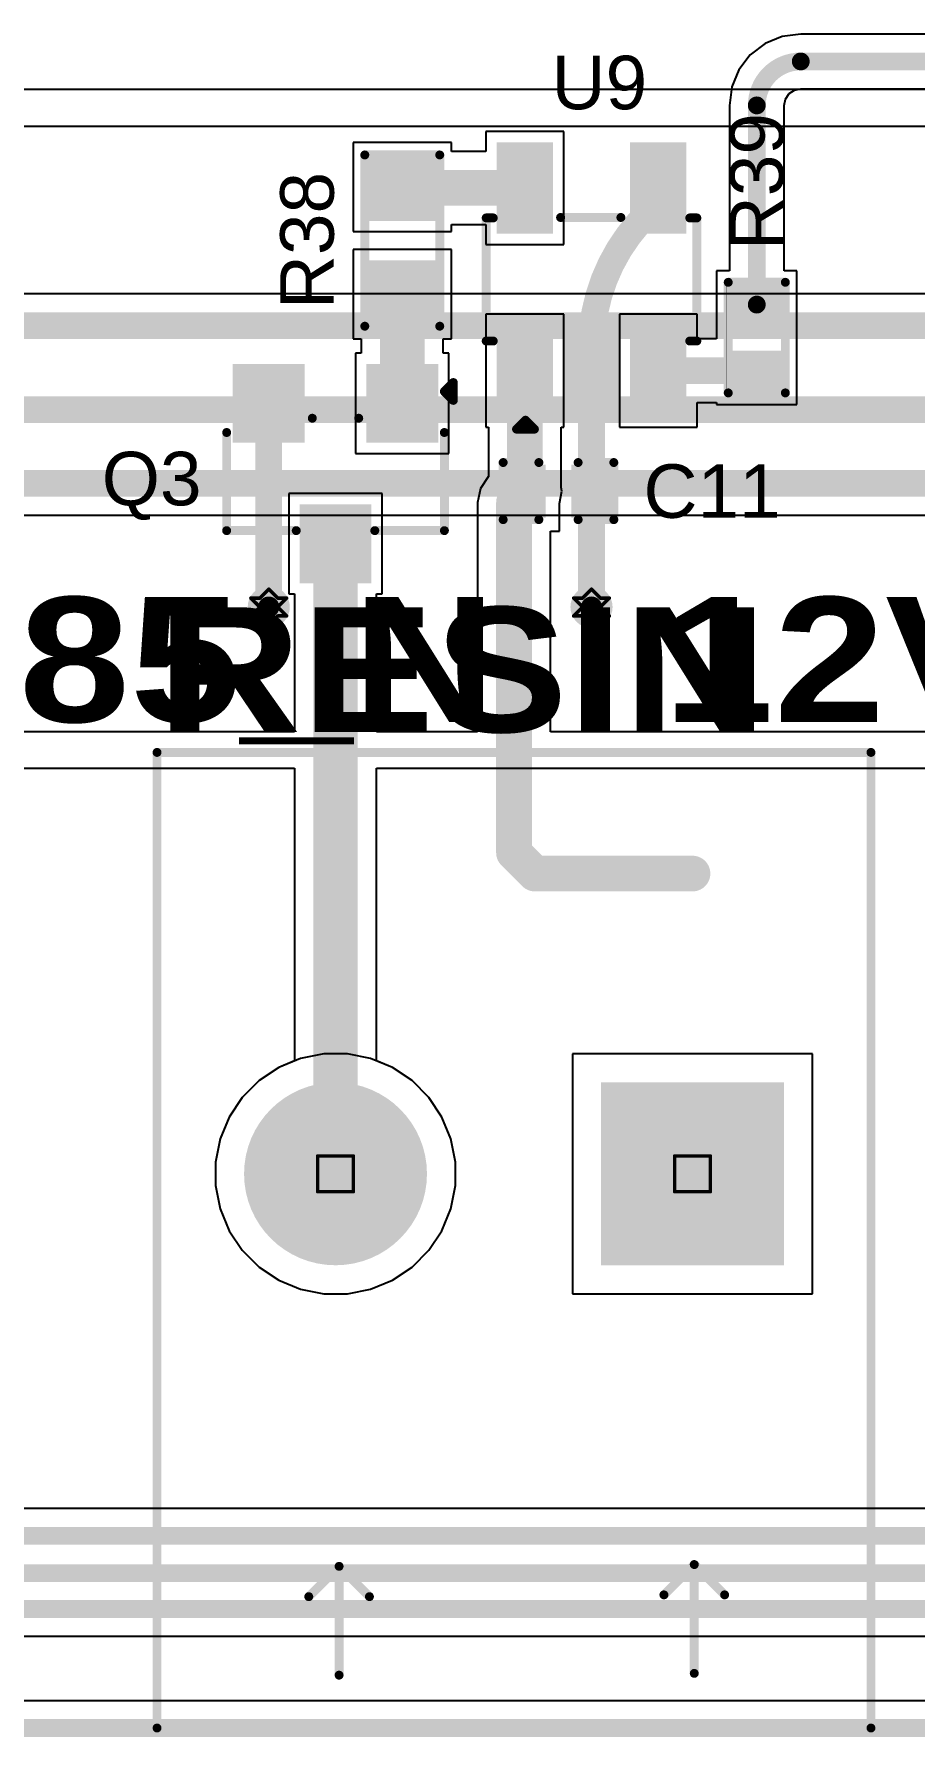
# Model space of a CAD drawing. Header units: inches. Extents: x -25 to 209, y 65 to 158.
# Drawn here: x 28.96 to 41.49, y 65.19 to 89.44 of the extents above; entities that cross this region are included whole.
import ezdxf

# ---------------------------------------------------------------- set-up
doc = ezdxf.new("R2010")
doc.units = ezdxf.units.IN
for name, color, linetype in [('Board Outline', 216, 'Continuous'), ('Bottom Layer', 5, 'Continuous'), ('Bottom Solder', 6, 'Continuous'), ('Drill Drawing', 1, 'Continuous'), ('Multi-Layer', 9, 'Continuous'), ('Pad Holes', 156, 'Continuous'), ('Top Layer', 1, 'Continuous'), ('Top Overlay', 2, 'Continuous'), ('Top Paste', 8, 'Continuous'), ('Top Solder', 216, 'Continuous'), ('Via Holes', 16, 'Continuous')]:
    doc.layers.add(name, color=color, linetype=linetype)
doc.styles.add('Arial', font='', dxfattribs={"height": 0.2})
doc.styles.add('Arial Black_Bold', font='', dxfattribs={"height": 0.2})
doc.styles.get('Arial').set_extended_font_data('Arial')
doc.styles.get('Arial Black_Bold').set_extended_font_data('Arial Black', bold=True)

# ---------------------------------------------------------------- blocks, each defined once
blk = doc.blocks.new('TB008A_508_02BE_5')
at = {"layer": 'Bottom Layer'}
blk.add_hatch(color=5, dxfattribs=at).paths.add_polyline_path([(-3.740000139999999, 1.20000014), (-1.33999986, 1.20000014), (-1.33999986, -1.20000014), (-3.740000139999999, -1.20000014)])
h = blk.add_hatch(color=5, dxfattribs=at)
edge = h.paths.add_edge_path()
edge.add_arc((2.54000254, 0), 1.20000014, 0, 360)
at = {"layer": 'Bottom Solder'}
blk.add_hatch(color=6, dxfattribs=at).paths.add_polyline_path([(-3.84160014, 1.30160014), (-1.23839986, 1.30160014), (-1.23839986, -1.30160014), (-3.84160014, -1.30160014)])
h = blk.add_hatch(color=6, dxfattribs=at)
edge = h.paths.add_edge_path()
edge.add_arc((2.54000254, 0), 1.30160014, 0, 360)
at = {"layer": 'Multi-Layer'}
h = blk.add_hatch(color=9, dxfattribs=at)
edge = h.paths.add_edge_path()
edge.add_arc((2.54000254, 0), 1.20000014, 0, 360)
at = {"layer": 'Pad Holes'}
h = blk.add_hatch(color=7, dxfattribs=at)
edge = h.paths.add_edge_path()
edge.add_arc((-2.54, 0), 0.7999984, 0, 360)
h = blk.add_hatch(color=7, dxfattribs=at)
edge = h.paths.add_edge_path()
edge.add_arc((2.54000254, 0), 0.7999984, 0, 360)
at = {"layer": 'Top Layer'}
blk.add_hatch(color=1, dxfattribs=at).paths.add_polyline_path([(-3.740000139999999, 1.20000014), (-1.33999986, 1.20000014), (-1.33999986, -1.20000014), (-3.740000139999999, -1.20000014)])
h = blk.add_hatch(color=1, dxfattribs=at)
edge = h.paths.add_edge_path()
edge.add_arc((2.54000254, 0), 1.20000014, 0, 360)
at = {"layer": 'Top Solder'}
blk.add_hatch(color=216, dxfattribs=at).paths.add_polyline_path([(-3.84160014, 1.30160014), (-1.23839986, 1.30160014), (-1.23839986, -1.30160014), (-3.84160014, -1.30160014)])
h = blk.add_hatch(color=216, dxfattribs=at)
edge = h.paths.add_edge_path()
edge.add_arc((2.54000254, 0), 1.30160014, 0, 360)
at = {"layer": 'Top Overlay', "const_width": 0.127}
for points in [[(5.08, 7.88999946), (-5.08, 7.88999946)], [(-5.08, 7.88999946), (-5.08, -6.000000699999999)], [(5.08, 7.88999946), (5.08, -6.000000699999999)], [(-2.5654, 7.112), (-2.5654, 5.5626)], [(2.4892, 5.58799746), (2.48919746, 7.1374)], [(2.4892, 5.58799746), (2.0574, 6.019799999999999)], [(2.921002539999999, 6.019799999999999), (2.4892, 5.58799746)], [(-2.5654, 5.5626), (-2.9972, 5.9944)], [(-2.1336, 5.9944), (-2.5654, 5.5626)], [(5.08, -6.000000699999999), (-5.08, -6.000000699999999)]]:
    blk.add_lwpolyline(points, dxfattribs=at)
at = {"layer": 'Top Overlay', "const_width": 0.0635}
for points in [[(-5.11175, 7.88999946, 1), (-5.04825, 7.88999946, 1)], [(-5.11175, 7.88999946, 1), (-5.04825, 7.88999946, 1)], [(5.04825, 7.88999946, 1), (5.11175, 7.88999946, 1)], [(5.04825, 7.88999946, 1), (5.11175, 7.88999946, 1)], [(-2.59715, 7.112, 1), (-2.53365, 7.112, 1)], [(2.45744746, 7.1374, 1), (2.52094746, 7.1374, 1)], [(2.02565, 6.019799999999999, 1), (2.08915, 6.019799999999999, 1)], [(2.88925254, 6.019799999999999, 1), (2.95275254, 6.019799999999999, 1)], [(-3.02895, 5.9944, 1), (-2.96545, 5.9944, 1)], [(-2.16535, 5.9944, 1), (-2.10185, 5.9944, 1)], [(-2.59715, 5.5626, 1), (-2.53365, 5.5626, 1)], [(-2.59715, 5.5626, 1), (-2.53365, 5.5626, 1)], [(-2.59715, 5.5626, 1), (-2.53365, 5.5626, 1)], [(2.45745, 5.58799746, 1), (2.52095, 5.58799746, 1)], [(2.45745, 5.58799746, 1), (2.52095, 5.58799746, 1)], [(2.45745, 5.58799746, 1), (2.52095, 5.58799746, 1)], [(-5.11175, -6.000000699999999, 1), (-5.04825, -6.000000699999999, 1)], [(-5.11175, -6.000000699999999, 1), (-5.04825, -6.000000699999999, 1)], [(5.04825, -6.000000699999999, 1), (5.11175, -6.000000699999999, 1)], [(5.04825, -6.000000699999999, 1), (5.11175, -6.000000699999999, 1)]]:
    blk.add_lwpolyline(points, format="xyb", close=True, dxfattribs=at)
blk = doc.blocks.new('SOT_23_5_10')
at = {"layer": 'Top Layer'}
for points in [[(-1.84999757, 1.25000004), (-0.74999723, 1.25000004), (-0.74999723, 0.65000124), (-1.84999757, 0.65000124)], [(0.75000231, 1.25000004), (1.85000265, 1.25000004), (1.85000265, 0.65000124), (0.75000231, 0.65000124)], [(-1.85000011, 0.2999994), (-0.74999977, 0.2999994), (-0.74999977, -0.2999994), (-1.85000011, -0.2999994)], [(-1.84999757, -0.65000124), (-0.74999723, -0.65000124), (-0.74999723, -1.25000004), (-1.84999757, -1.25000004)], [(0.75000231, -0.65000124), (1.85000265, -0.65000124), (1.85000265, -1.25000004), (0.75000231, -1.25000004)]]:
    blk.add_hatch(color=1, dxfattribs=at).paths.add_polyline_path(points)
at = {"layer": 'Top Paste'}
for points in [[(-1.84999757, 1.25000004), (-0.74999723, 1.25000004), (-0.74999723, 0.65000124), (-1.84999757, 0.65000124)], [(0.75000231, 1.25000004), (1.85000265, 1.25000004), (1.85000265, 0.65000124), (0.75000231, 0.65000124)], [(-1.85000011, 0.2999994), (-0.74999977, 0.2999994), (-0.74999977, -0.2999994), (-1.85000011, -0.2999994)], [(-1.84999757, -0.65000124), (-0.74999723, -0.65000124), (-0.74999723, -1.25000004), (-1.84999757, -1.25000004)], [(0.75000231, -0.65000124), (1.85000265, -0.65000124), (1.85000265, -1.25000004), (0.75000231, -1.25000004)]]:
    blk.add_hatch(color=8, dxfattribs=at).paths.add_polyline_path(points)
at = {"layer": 'Top Solder'}
for points in [[(-1.95159757, 1.35160004), (-0.6483972299999999, 1.35160004), (-0.6483972299999999, 0.54840124), (-1.95159757, 0.54840124)], [(0.6484023099999999, 1.35160004), (1.95160265, 1.35160004), (1.95160265, 0.54840124), (0.6484023099999999, 0.54840124)], [(-1.95160011, 0.4015993999999999), (-0.6483997699999999, 0.4015993999999999), (-0.6483997699999999, -0.4015993999999999), (-1.95160011, -0.4015993999999999)], [(-1.95159757, -0.54840124), (-0.6483972299999999, -0.54840124), (-0.6483972299999999, -1.35160004), (-1.95159757, -1.35160004)], [(0.6484023099999999, -0.54840124), (1.95160265, -0.54840124), (1.95160265, -1.35160004), (0.6484023099999999, -1.35160004)]]:
    blk.add_hatch(color=216, dxfattribs=at).paths.add_polyline_path(points)
at = {"layer": 'Top Overlay', "const_width": 0.127}
for points in [[(-0.8789974799999999, 1.4986), (-0.87900002, 1.3986002)], [(-0.8789974799999999, 1.4986), (0.8735999799999999, 1.4986)], [(0.8735999799999999, 1.4986), (0.8735999799999999, 1.3986002)], [(-2.13359746, 1.0668), (-2.13359746, 0.8128)], [(-2.13359746, 1.0668), (-2.00659238, 0.9397999999999999)], [(-2.00659238, 0.9397999999999999), (-2.13359746, 0.8128)], [(0.8800033199999999, 0.43999912), (0.8800033199999999, -0.41800018)], [(-0.87900002, -1.3986002), (-0.8789974799999999, -1.4986)], [(-0.8789974799999999, -1.4986), (0.8735999799999999, -1.4986)], [(0.8735999799999999, -1.3986002), (0.8735999799999999, -1.4986)]]:
    blk.add_lwpolyline(points, dxfattribs=at)
at = {"layer": 'Top Overlay', "const_width": 0.0635}
for points in [[(-0.9107500199999999, 1.3986002, 1), (-0.8472500199999999, 1.3986002, 1)], [(-0.9107474799999999, 1.4986, 1), (-0.84724748, 1.4986, 1)], [(-0.9107474799999999, 1.4986, 1), (-0.84724748, 1.4986, 1)], [(0.8418499799999999, 1.4986, 1), (0.90534998, 1.4986, 1)], [(0.8418499799999999, 1.4986, 1), (0.90534998, 1.4986, 1)], [(0.8418499799999999, 1.3986002, 1), (0.90534998, 1.3986002, 1)], [(-2.16534746, 1.0668, 1), (-2.10184746, 1.0668, 1)], [(-2.16534746, 1.0668, 1), (-2.10184746, 1.0668, 1)], [(-2.03834238, 0.9397999999999999, 1), (-1.97484238, 0.9397999999999999, 1)], [(-2.03834238, 0.9397999999999999, 1), (-1.97484238, 0.9397999999999999, 1)], [(-2.16534746, 0.8128, 1), (-2.10184746, 0.8128, 1)], [(-2.16534746, 0.8128, 1), (-2.10184746, 0.8128, 1)], [(0.8482533200000001, 0.43999912, 1), (0.9117533199999999, 0.43999912, 1)], [(0.8482533200000001, -0.41800018, 1), (0.9117533199999999, -0.41800018, 1)], [(-0.9107500199999999, -1.3986002, 1), (-0.8472500199999999, -1.3986002, 1)], [(-0.9107474799999999, -1.4986, 1), (-0.84724748, -1.4986, 1)], [(-0.9107474799999999, -1.4986, 1), (-0.84724748, -1.4986, 1)], [(0.8418499799999999, -1.3986002, 1), (0.90534998, -1.3986002, 1)], [(0.8418499799999999, -1.4986, 1), (0.90534998, -1.4986, 1)], [(0.8418499799999999, -1.4986, 1), (0.90534998, -1.4986, 1)]]:
    blk.add_lwpolyline(points, format="xyb", close=True, dxfattribs=at)
blk = doc.blocks.new('R___0402_19')
at = {"layer": 'Top Layer'}
for points in [[(-0.6985025399999999, -0.3175), (-0.6985025399999999, 0.3174999999999999), (-0.2413025400000001, 0.3175), (-0.2413025399999999, -0.3174999999999999)], [(0.2413000000000001, -0.3175), (0.2412999999999999, 0.3174999999999999), (0.6985, 0.3175), (0.6985, -0.3174999999999999)]]:
    blk.add_hatch(color=1, dxfattribs=at).paths.add_polyline_path(points)
at = {"layer": 'Top Paste'}
for points in [[(-0.6985025399999999, -0.3175), (-0.6985025399999999, 0.3174999999999999), (-0.2413025400000001, 0.3175), (-0.2413025399999999, -0.3174999999999999)], [(0.2413000000000001, -0.3175), (0.2412999999999999, 0.3174999999999999), (0.6985, 0.3175), (0.6985, -0.3174999999999999)]]:
    blk.add_hatch(color=8, dxfattribs=at).paths.add_polyline_path(points)
at = {"layer": 'Top Solder'}
for points in [[(-0.7535037, -0.3725011600000001), (-0.7535037, 0.3725011599999999), (-0.1863013800000001, 0.3725011600000001), (-0.1863013799999999, -0.3725011599999999)], [(0.18629884, -0.3725011600000001), (0.1862988399999999, 0.3725011599999999), (0.75350116, 0.3725011600000001), (0.75350116, -0.3725011599999999)]]:
    blk.add_hatch(color=216, dxfattribs=at).paths.add_polyline_path(points)
at = {"layer": 'Top Overlay'}
for points, const_width in [([(-0.7874050799999999, -0.40640254), (-0.7874, 0.4064)], 0.127), ([(0.7874, 0.4064), (-0.7874, 0.4064)], 0.127), ([(0.7874, -0.40639746), (0.7874, 0.4064)], 0.127), ([(-0.7874050799999999, -0.40640254), (0.7874, -0.40639746)], 0.127), ([(0.8128, -0.4317974599999999), (-0.8127974599999999, -0.4317974599999999)], 0.0032258)]:
    blk.add_lwpolyline(points, dxfattribs=dict(at, const_width=const_width))
for points, const_width in [([(-0.8191499999999999, 0.4064, 1), (-0.7556499999999999, 0.4064, 1)], 0.0635), ([(-0.8191499999999999, 0.4064, 1), (-0.7556499999999999, 0.4064, 1)], 0.0635), ([(0.7556499999999999, 0.4064, 1), (0.8191499999999999, 0.4064, 1)], 0.0635), ([(0.7556499999999999, 0.4064, 1), (0.8191499999999999, 0.4064, 1)], 0.0635), ([(-0.8191550799999999, -0.40640254, 1), (-0.75565508, -0.40640254, 1)], 0.0635), ([(-0.8191550799999999, -0.40640254, 1), (-0.75565508, -0.40640254, 1)], 0.0635), ([(-0.8136026399999999, -0.4317974599999999, 1), (-0.81199228, -0.4317974599999999, 1)], 0.0016129), ([(0.7556499999999999, -0.40639746, 1), (0.8191499999999999, -0.40639746, 1)], 0.0635), ([(0.7556499999999999, -0.40639746, 1), (0.8191499999999999, -0.40639746, 1)], 0.0635), ([(0.8119948199999999, -0.4317974599999999, 1), (0.81360518, -0.4317974599999999, 1)], 0.0016129)]:
    blk.add_lwpolyline(points, format="xyb", close=True, dxfattribs=dict(at, const_width=const_width))
blk = doc.blocks.new('RES_0603_20')
at = {"layer": 'Top Layer'}
for points in [[(-0.38099746, 0.4445), (-0.38099746, -0.4445), (-1.14299746, -0.4445), (-1.14299746, 0.4445)], [(1.14299746, 0.4445), (1.14299746, -0.4445), (0.38099746, -0.4445), (0.38099746, 0.4445)]]:
    blk.add_hatch(color=1, dxfattribs=at).paths.add_polyline_path(points)
at = {"layer": 'Top Paste'}
for points in [[(-0.38099746, 0.4445), (-0.38099746, -0.4445), (-1.14299746, -0.4445), (-1.14299746, 0.4445)], [(1.14299746, 0.4445), (1.14299746, -0.4445), (0.38099746, -0.4445), (0.38099746, 0.4445)]]:
    blk.add_hatch(color=8, dxfattribs=at).paths.add_polyline_path(points)
at = {"layer": 'Top Solder'}
for points in [[(-0.27939746, 0.5460999999999999), (-0.27939746, -0.5460999999999999), (-1.24459746, -0.5460999999999999), (-1.24459746, 0.5460999999999999)], [(1.24459746, 0.5460999999999999), (1.24459746, -0.5460999999999999), (0.27939746, -0.5460999999999999), (0.27939746, 0.5460999999999999)]]:
    blk.add_hatch(color=216, dxfattribs=at).paths.add_polyline_path(points)
at = {"layer": 'Top Overlay', "const_width": 0.127}
for points in [[(-1.21920254, 0.5333974599999999), (1.21920254, 0.5334)], [(-1.21919492, -0.5334), (-1.21920254, 0.5333974599999999)], [(1.21920254, -0.5334), (1.21920254, 0.5334)], [(1.21920254, -0.5334), (-1.21919492, -0.5334)]]:
    blk.add_lwpolyline(points, dxfattribs=at)
at = {"layer": 'Top Overlay', "const_width": 0.0635}
for points in [[(-1.25095254, 0.5333974599999999, 1), (-1.18745254, 0.5333974599999999, 1)], [(-1.25095254, 0.5333974599999999, 1), (-1.18745254, 0.5333974599999999, 1)], [(1.18745254, 0.5334, 1), (1.25095254, 0.5334, 1)], [(1.18745254, 0.5334, 1), (1.25095254, 0.5334, 1)], [(-1.25094492, -0.5334, 1), (-1.18744492, -0.5334, 1)], [(-1.25094492, -0.5334, 1), (-1.18744492, -0.5334, 1)], [(1.18745254, -0.5334, 1), (1.25095254, -0.5334, 1)], [(1.18745254, -0.5334, 1), (1.25095254, -0.5334, 1)]]:
    blk.add_lwpolyline(points, format="xyb", close=True, dxfattribs=at)
blk = doc.blocks.new('____23_58')
at = {"layer": 'Top Layer'}
for points in [[(-0.41000045, 1.46000089), (0.41000045, 1.46000089), (0.41000045, 0.54000019), (-0.41000045, 0.54000019)], [(-1.36000109, -0.54000019), (-0.54000019, -0.54000019), (-0.54000019, -1.46000089), (-1.36000109, -1.46000089)], [(0.54000019, -0.54000019), (1.36000109, -0.54000019), (1.36000109, -1.46000089), (0.54000019, -1.46000089)]]:
    blk.add_hatch(color=1, dxfattribs=at).paths.add_polyline_path(points)
at = {"layer": 'Top Paste'}
for points in [[(-0.41000045, 1.46000089), (0.41000045, 1.46000089), (0.41000045, 0.54000019), (-0.41000045, 0.54000019)], [(-1.36000109, -0.54000019), (-0.54000019, -0.54000019), (-0.54000019, -1.46000089), (-1.36000109, -1.46000089)], [(0.54000019, -0.54000019), (1.36000109, -0.54000019), (1.36000109, -1.46000089), (0.54000019, -1.46000089)]]:
    blk.add_hatch(color=8, dxfattribs=at).paths.add_polyline_path(points)
at = {"layer": 'Top Solder'}
for points in [[(-0.51160045, 1.56160089), (0.51160045, 1.56160089), (0.51160045, 0.43840019), (-0.51160045, 0.43840019)], [(-1.46160109, -0.43840019), (-0.43840019, -0.43840019), (-0.43840019, -1.56160089), (-1.46160109, -1.56160089)], [(0.43840019, -0.43840019), (1.46160109, -0.43840019), (1.46160109, -1.56160089), (0.43840019, -1.56160089)]]:
    blk.add_hatch(color=216, dxfattribs=at).paths.add_polyline_path(points)
at = {"layer": 'Top Overlay', "const_width": 0.127}
for points in [[(-0.5588, 0.8128), (-1.54940254, 0.8127974599999999)], [(-1.54940254, 0.8127974599999999), (-1.54940254, -0.5841999999999999)], [(1.54940254, 0.8127974599999999), (0.5588, 0.8128)], [(1.54940254, 0.8127974599999999), (1.54940254, -0.5841999999999999)], [(0.3302, -0.7874), (-0.3302, -0.7874)], [(-1.5494, -1.1684), (-1.6764, -1.0414)], [(-1.6764, -1.0414), (-1.6764, -1.29540254)], [(-1.5494, -1.1684), (-1.6764, -1.29540254)]]:
    blk.add_lwpolyline(points, dxfattribs=at)
at = {"layer": 'Top Overlay', "const_width": 0.0635}
for points in [[(-1.58115254, 0.8127974599999999, 1), (-1.51765254, 0.8127974599999999, 1)], [(-1.58115254, 0.8127974599999999, 1), (-1.51765254, 0.8127974599999999, 1)], [(-0.5905499999999999, 0.8128, 1), (-0.52705, 0.8128, 1)], [(0.52705, 0.8128, 1), (0.5905499999999999, 0.8128, 1)], [(1.51765254, 0.8127974599999999, 1), (1.58115254, 0.8127974599999999, 1)], [(1.51765254, 0.8127974599999999, 1), (1.58115254, 0.8127974599999999, 1)], [(-1.58115254, -0.5841999999999999, 1), (-1.51765254, -0.5841999999999999, 1)], [(-0.36195, -0.7874, 1), (-0.29845, -0.7874, 1)], [(0.29845, -0.7874, 1), (0.36195, -0.7874, 1)], [(1.51765254, -0.5841999999999999, 1), (1.58115254, -0.5841999999999999, 1)], [(-1.70815, -1.0414, 1), (-1.64465, -1.0414, 1)], [(-1.70815, -1.0414, 1), (-1.64465, -1.0414, 1)], [(-1.58115, -1.1684, 1), (-1.51765, -1.1684, 1)], [(-1.58115, -1.1684, 1), (-1.51765, -1.1684, 1)], [(-1.70815, -1.29540254, 1), (-1.64465, -1.29540254, 1)], [(-1.70815, -1.29540254, 1), (-1.64465, -1.29540254, 1)]]:
    blk.add_lwpolyline(points, format="xyb", close=True, dxfattribs=at)
blk = doc.blocks.new('C___0402_68')
at = {"layer": 'Top Layer'}
for points in [[(-0.6985, -0.31750254), (-0.6985, 0.31749746), (-0.2412999999999999, 0.31749746), (-0.2413, -0.31750254)], [(0.2412999999999999, -0.3175), (0.2413, 0.3175), (0.6985, 0.3175), (0.6985, -0.3175)]]:
    blk.add_hatch(color=1, dxfattribs=at).paths.add_polyline_path(points)
at = {"layer": 'Top Paste'}
for points in [[(-0.6985, -0.31750254), (-0.6985, 0.31749746), (-0.2412999999999999, 0.31749746), (-0.2413, -0.31750254)], [(0.2412999999999999, -0.3175), (0.2413, 0.3175), (0.6985, 0.3175), (0.6985, -0.3175)]]:
    blk.add_hatch(color=8, dxfattribs=at).paths.add_polyline_path(points)
at = {"layer": 'Top Solder'}
for points in [[(-0.7584998799999999, -0.37750242), (-0.7584998799999999, 0.37749734), (-0.18130012, 0.37749734), (-0.18130012, -0.37750242)], [(0.18130012, -0.37749988), (0.18130012, 0.37749988), (0.7584998799999999, 0.37749988), (0.7584998799999999, -0.37749988)]]:
    blk.add_hatch(color=216, dxfattribs=at).paths.add_polyline_path(points)
at = {"layer": 'Top Overlay', "const_width": 0.127}
for points in [[(-0.7874, 0.4064), (-0.7874, -0.4064)], [(-0.27939746, 0.4064), (-0.7874, 0.4064)], [(0.7874, 0.40639746), (0.2794, 0.4064)], [(0.78740254, -0.40640254), (0.7874, 0.40639746)], [(-0.27940254, -0.40640254), (-0.7874, -0.4064)], [(0.78740254, -0.40640254), (0.2794, -0.4064)]]:
    blk.add_lwpolyline(points, dxfattribs=at)
at = {"layer": 'Top Overlay', "const_width": 0.0635}
for points in [[(-0.8191499999999999, 0.4064, 1), (-0.7556499999999999, 0.4064, 1)], [(-0.8191499999999999, 0.4064, 1), (-0.7556499999999999, 0.4064, 1)], [(-0.31114746, 0.4064, 1), (-0.24764746, 0.4064, 1)], [(0.24765, 0.4064, 1), (0.31115, 0.4064, 1)], [(0.7556499999999999, 0.40639746, 1), (0.8191499999999999, 0.40639746, 1)], [(0.7556499999999999, 0.40639746, 1), (0.8191499999999999, 0.40639746, 1)], [(-0.8191499999999999, -0.4064, 1), (-0.7556499999999999, -0.4064, 1)], [(-0.8191499999999999, -0.4064, 1), (-0.7556499999999999, -0.4064, 1)], [(-0.31115254, -0.40640254, 1), (-0.24765254, -0.40640254, 1)], [(0.24765, -0.4064, 1), (0.31115, -0.4064, 1)], [(0.75565254, -0.40640254, 1), (0.8191525399999998, -0.40640254, 1)], [(0.75565254, -0.40640254, 1), (0.8191525399999998, -0.40640254, 1)]]:
    blk.add_lwpolyline(points, format="xyb", close=True, dxfattribs=at)

msp = doc.modelspace()

# ---------------------------------------------------------------- hatches: boundary and pattern name
at = {"layer": 'Bottom Layer'}
h = msp.add_hatch(color=5, dxfattribs=at)
edge = h.paths.add_edge_path()
edge.add_arc((32.29791101999999, 81.28), 0.2999994, 0, 360)
h = msp.add_hatch(color=5, dxfattribs=at)
edge = h.paths.add_edge_path()
edge.add_arc((36.89085585999999, 81.28), 0.2999994, 0, 360)
at = {"layer": 'Top Layer'}
h = msp.add_hatch(color=1, dxfattribs=at)
edge = h.paths.add_edge_path()
edge.add_arc((32.29791101999999, 81.28), 0.2999994, 0, 360)
h = msp.add_hatch(color=1, dxfattribs=at)
edge = h.paths.add_edge_path()
edge.add_arc((36.89085585999999, 81.28), 0.2999994, 0, 360)
at = {"layer": 'Via Holes'}
h = msp.add_hatch(color=7, dxfattribs=at)
edge = h.paths.add_edge_path()
edge.add_arc((32.29791101999999, 81.28), 0.1499997, 0, 360)
h = msp.add_hatch(color=7, dxfattribs=at)
edge = h.paths.add_edge_path()
edge.add_arc((36.89085585999999, 81.28), 0.1499997, 0, 360)

# ---------------------------------------------------------------- linework, layer by layer
at = {"layer": 'Board Outline', "const_width": 0.254}
msp.add_lwpolyline([(-20.80000158, 65.31998366), (73.20000092, 65.31998366)], dxfattribs=at)
at = {"layer": 'Bottom Layer'}
for p, q in [((55.65138475999999, 88.64599745999999), (14.16914616, 88.646)), ((14.16914616, 88.12804828), (55.65136443999999, 88.12804573999999)), ((67.3872033, 85.73911478), (14.66467984, 85.73911478)), ((27.0612362, 82.58670554), (67.38720837999999, 82.58670554)), ((33.07968492, 74.91800104), (32.74970336, 74.8523649)), ((33.41613332, 74.91800104), (33.07968492, 74.91800104)), ((33.74611488, 74.8523649), (33.41613332, 74.91800104)), ((40.03591179999999, 74.91800104), (36.61991152, 74.91800104)), ((36.61991152, 74.91800104), (36.61991152, 71.50200075999999)), ((40.03591179999999, 71.50200075999999), (40.03591179999999, 74.91800104)), ((32.43886832, 74.7236123), (32.15912288, 74.53669115999999)), ((32.74970336, 74.8523649), (32.43886832, 74.7236123)), ((34.05694992, 74.7236123), (33.74611488, 74.8523649)), ((34.33669536, 74.53669115999999), (34.05694992, 74.7236123)), ((32.15912288, 74.53669115999999), (31.92121886, 74.29878714)), ((34.57459938, 74.29878714), (34.33669536, 74.53669115999999)), ((31.92121886, 74.29878714), (31.73429772, 74.0190417)), ((34.76152052, 74.0190417), (34.57459938, 74.29878714)), ((31.73429772, 74.0190417), (31.60554512, 73.70820665999999)), ((34.89027312, 73.70820665999999), (34.76152052, 74.0190417)), ((31.60554512, 73.70820665999999), (31.53990898, 73.3782251)), ((34.95590926, 73.3782251), (34.89027312, 73.70820665999999)), ((31.53990898, 73.3782251), (31.53990898, 73.0417767)), ((34.95590926, 73.0417767), (34.95590926, 73.3782251)), ((31.53990898, 73.0417767), (31.60554512, 72.71179514)), ((34.89027312, 72.71179514), (34.95590926, 73.0417767)), ((31.60554512, 72.71179514), (31.73429772, 72.40096009999999)), ((34.76152052, 72.40096009999999), (34.89027312, 72.71179514)), ((31.73429772, 72.40096009999999), (31.92121886, 72.12121465999999)), ((34.57459938, 72.12121465999999), (34.76152052, 72.40096009999999)), ((31.92121886, 72.12121465999999), (32.15912288, 71.88331063999999)), ((34.33669536, 71.88331063999999), (34.57459938, 72.12121465999999)), ((32.15912288, 71.88331063999999), (32.43886832, 71.6963895)), ((34.05694992, 71.6963895), (34.33669536, 71.88331063999999)), ((32.43886832, 71.6963895), (32.74970336, 71.5676369)), ((32.74970336, 71.5676369), (33.07968492, 71.50200075999999)), ((33.41613332, 71.50200075999999), (33.74611488, 71.5676369)), ((33.74611488, 71.5676369), (34.05694992, 71.6963895)), ((33.07968492, 71.50200075999999), (33.41613332, 71.50200075999999)), ((36.61991152, 71.50200075999999), (40.03591179999999, 71.50200075999999)), ((73.37116644, 65.70843855999999), (5.03915172, 65.70843855999999))]:
    msp.add_line(p, q, dxfattribs=at)
at = {"layer": 'Bottom Layer', "const_width": 0.3809999999999999}
for points in [[(14.66467984, 85.28590765999999), (67.7174668, 85.28590765999999)], [(26.6678918, 84.09008073999999), (67.72930065999999, 84.09008073999999)], [(27.0612362, 83.03991266), (67.71747188, 83.03991266)]]:
    msp.add_lwpolyline(points, dxfattribs=at)
at = {"layer": 'Drill Drawing', "const_width": 0.0508}
for points in [[(32.17091102, 81.407), (32.29791101999999, 81.53399999999999)], [(32.29791101999999, 81.53399999999999), (32.42491102, 81.407)], [(36.76385586, 81.407), (36.89085585999999, 81.53399999999999)], [(36.89085585999999, 81.53399999999999), (37.01785586, 81.407)], [(32.04391102, 81.407), (32.17091102, 81.28)], [(32.04391102, 81.407), (32.17091102, 81.407)], [(32.04391102, 81.15299999999999), (32.17091102, 81.28)], [(32.42491102, 81.407), (32.55191102, 81.407)], [(32.42491102, 81.28), (32.55191102, 81.407)], [(32.42491102, 81.28), (32.55191102, 81.15299999999999)], [(36.63685586, 81.407), (36.76385586, 81.28)], [(36.63685586, 81.407), (36.76385586, 81.407)], [(36.63685586, 81.15299999999999), (36.76385586, 81.28)], [(37.01785586, 81.407), (37.14485586, 81.407)], [(37.01785586, 81.28), (37.14485586, 81.407)], [(37.01785586, 81.28), (37.14485586, 81.15299999999999)], [(32.04391102, 81.15299999999999), (32.17091102, 81.15299999999999)], [(32.17091102, 81.15299999999999), (32.29791101999999, 81.026)], [(32.29791101999999, 81.026), (32.42491102, 81.15299999999999)], [(32.42491102, 81.15299999999999), (32.55191102, 81.15299999999999)], [(36.63685586, 81.15299999999999), (36.76385586, 81.15299999999999)], [(36.76385586, 81.15299999999999), (36.89085585999999, 81.026)], [(36.89085585999999, 81.026), (37.01785586, 81.15299999999999)], [(37.01785586, 81.15299999999999), (37.14485586, 81.15299999999999)], [(32.99390912, 73.4640009), (33.50190912, 73.4640009)], [(32.99390912, 72.95600089999999), (32.99390912, 73.4640009)], [(33.50190912, 72.95600089999999), (33.50190912, 73.4640009)], [(38.07391166, 73.4640009), (38.58191166, 73.4640009)], [(38.07391166, 72.95600089999999), (38.07391166, 73.4640009)], [(38.58191166, 72.95600089999999), (38.58191166, 73.4640009)], [(32.99390912, 72.95600089999999), (33.50190912, 72.95600089999999)], [(38.07391166, 72.95600089999999), (38.58191166, 72.95600089999999)]]:
    msp.add_lwpolyline(points, dxfattribs=at)
at = {"layer": 'Drill Drawing', "const_width": 0.0254}
for points in [[(32.28521102, 81.53399999999999, 1), (32.31061102, 81.53399999999999, 1)], [(32.28521102, 81.53399999999999, 1), (32.31061102, 81.53399999999999, 1)], [(36.87815586, 81.53399999999999, 1), (36.90355586, 81.53399999999999, 1)], [(36.87815586, 81.53399999999999, 1), (36.90355586, 81.53399999999999, 1)], [(32.03121102, 81.407, 1), (32.05661102, 81.407, 1)], [(32.03121102, 81.407, 1), (32.05661102, 81.407, 1)], [(32.15821102, 81.407, 1), (32.18361102, 81.407, 1)], [(32.15821102, 81.407, 1), (32.18361102, 81.407, 1)], [(32.15821102, 81.28, 1), (32.18361102, 81.28, 1)], [(32.15821102, 81.28, 1), (32.18361102, 81.28, 1)], [(32.41221101999999, 81.407, 1), (32.43761102, 81.407, 1)], [(32.41221101999999, 81.407, 1), (32.43761102, 81.407, 1)], [(32.41221101999999, 81.28, 1), (32.43761102, 81.28, 1)], [(32.41221101999999, 81.28, 1), (32.43761102, 81.28, 1)], [(32.53921102, 81.407, 1), (32.56461101999999, 81.407, 1)], [(32.53921102, 81.407, 1), (32.56461101999999, 81.407, 1)], [(36.62415585999999, 81.407, 1), (36.64955585999999, 81.407, 1)], [(36.62415585999999, 81.407, 1), (36.64955585999999, 81.407, 1)], [(36.75115586, 81.407, 1), (36.77655585999999, 81.407, 1)], [(36.75115586, 81.407, 1), (36.77655585999999, 81.407, 1)], [(36.75115586, 81.28, 1), (36.77655585999999, 81.28, 1)], [(36.75115586, 81.28, 1), (36.77655585999999, 81.28, 1)], [(37.00515586, 81.407, 1), (37.03055586, 81.407, 1)], [(37.00515586, 81.407, 1), (37.03055586, 81.407, 1)], [(37.00515586, 81.28, 1), (37.03055586, 81.28, 1)], [(37.00515586, 81.28, 1), (37.03055586, 81.28, 1)], [(37.13215586, 81.407, 1), (37.15755586, 81.407, 1)], [(37.13215586, 81.407, 1), (37.15755586, 81.407, 1)], [(32.03121102, 81.15299999999999, 1), (32.05661102, 81.15299999999999, 1)], [(32.03121102, 81.15299999999999, 1), (32.05661102, 81.15299999999999, 1)], [(32.15821102, 81.15299999999999, 1), (32.18361102, 81.15299999999999, 1)], [(32.15821102, 81.15299999999999, 1), (32.18361102, 81.15299999999999, 1)], [(32.28521102, 81.026, 1), (32.31061102, 81.026, 1)], [(32.28521102, 81.026, 1), (32.31061102, 81.026, 1)], [(32.41221101999999, 81.15299999999999, 1), (32.43761102, 81.15299999999999, 1)], [(32.41221101999999, 81.15299999999999, 1), (32.43761102, 81.15299999999999, 1)], [(32.53921102, 81.15299999999999, 1), (32.56461101999999, 81.15299999999999, 1)], [(32.53921102, 81.15299999999999, 1), (32.56461101999999, 81.15299999999999, 1)], [(36.62415585999999, 81.15299999999999, 1), (36.64955585999999, 81.15299999999999, 1)], [(36.62415585999999, 81.15299999999999, 1), (36.64955585999999, 81.15299999999999, 1)], [(36.75115586, 81.15299999999999, 1), (36.77655585999999, 81.15299999999999, 1)], [(36.75115586, 81.15299999999999, 1), (36.77655585999999, 81.15299999999999, 1)], [(36.87815586, 81.026, 1), (36.90355586, 81.026, 1)], [(36.87815586, 81.026, 1), (36.90355586, 81.026, 1)], [(37.00515586, 81.15299999999999, 1), (37.03055586, 81.15299999999999, 1)], [(37.00515586, 81.15299999999999, 1), (37.03055586, 81.15299999999999, 1)], [(37.13215586, 81.15299999999999, 1), (37.15755586, 81.15299999999999, 1)], [(37.13215586, 81.15299999999999, 1), (37.15755586, 81.15299999999999, 1)], [(32.98120912, 73.4640009, 1), (33.00660912, 73.4640009, 1)], [(32.98120912, 73.4640009, 1), (33.00660912, 73.4640009, 1)], [(33.48920912, 73.4640009, 1), (33.51460912, 73.4640009, 1)], [(33.48920912, 73.4640009, 1), (33.51460912, 73.4640009, 1)], [(38.06121166, 73.4640009, 1), (38.08661166, 73.4640009, 1)], [(38.06121166, 73.4640009, 1), (38.08661166, 73.4640009, 1)], [(38.56921165999999, 73.4640009, 1), (38.59461166, 73.4640009, 1)], [(38.56921165999999, 73.4640009, 1), (38.59461166, 73.4640009, 1)], [(32.98120912, 72.95600089999999, 1), (33.00660912, 72.95600089999999, 1)], [(32.98120912, 72.95600089999999, 1), (33.00660912, 72.95600089999999, 1)], [(33.48920912, 72.95600089999999, 1), (33.51460912, 72.95600089999999, 1)], [(33.48920912, 72.95600089999999, 1), (33.51460912, 72.95600089999999, 1)], [(38.06121166, 72.95600089999999, 1), (38.08661166, 72.95600089999999, 1)], [(38.06121166, 72.95600089999999, 1), (38.08661166, 72.95600089999999, 1)], [(38.56921165999999, 72.95600089999999, 1), (38.59461166, 72.95600089999999, 1)], [(38.56921165999999, 72.95600089999999, 1), (38.59461166, 72.95600089999999, 1)]]:
    msp.add_lwpolyline(points, format="xyb", close=True, dxfattribs=at)
at = {"layer": 'Top Layer'}
for p, q in [((39.36121668, 89.30153082), (39.15083356, 89.14010112)), ((39.60620984, 89.40301143999999), (39.36121668, 89.30153082)), ((39.86912015999999, 89.43762402), (39.60620984, 89.40301143999999)), ((39.86912015999999, 89.43639973999998), (39.86912015999999, 89.43762402)), ((62.55814768, 89.43639973999998), (39.86912015999999, 89.43639973999998)), ((39.15083356, 89.14010112), (38.98940386, 88.929718)), ((38.98940386, 88.929718), (38.88792324, 88.68472484)), ((38.88792324, 88.68472484), (38.85331066, 88.42181452)), ((39.63214577999999, 88.42181452), (39.65018486, 88.51250013999999)), ((39.65018486, 88.51250013999999), (39.70155381999999, 88.58938085999999)), ((39.70155381999999, 88.58938085999999), (39.77843454, 88.64074982)), ((39.77843454, 88.64074982), (39.86912015999999, 88.65878889999999)), ((39.86912015999999, 88.65878889999999), (39.86912015999999, 88.65946962)), ((39.86912015999999, 88.65946962), (51.81008941999999, 88.65946962)), ((38.85331066, 88.42181452), (38.85453494, 88.42181452)), ((38.85453494, 88.42181452), (38.85453494, 86.06861628)), ((39.63146506, 86.06861628), (39.63146506, 88.42181452)), ((39.63146506, 88.42181452), (39.63214577999999, 88.42181452)), ((36.4949994, 88.05021506), (35.3870006, 88.05021506)), ((35.3870006, 88.05021506), (35.3870006, 87.76419328)), ((36.4949994, 86.44221725999999), (36.4949994, 88.05021506)), ((34.8962472, 87.89434288), (33.4992472, 87.89434288)), ((33.4992472, 87.89434288), (33.4992472, 86.62434287999999)), ((34.8962472, 87.76419328), (34.8962472, 87.89434288)), ((35.3870006, 87.76419328), (34.8962472, 87.76419328)), ((33.4992472, 86.62434287999999), (34.8962472, 86.62434287999999)), ((34.8962472, 86.62434287999999), (34.8962472, 86.72828984)), ((34.8962472, 86.72828984), (35.3870006, 86.72828984)), ((35.3870006, 86.72828984), (35.3870006, 86.44221725999999)), ((34.8962472, 86.37034796), (33.4992472, 86.37034796)), ((33.4992472, 86.37034796), (33.4992472, 85.10034796)), ((34.8962472, 85.10034796), (34.8962472, 86.37034796)), ((35.3870006, 86.44221725999999), (36.4949994, 86.44221725999999)), ((38.85453494, 86.06861628), (38.67149999999999, 86.06861628)), ((38.67149999999999, 86.06861628), (38.67149999999999, 85.09942086)), ((39.8145, 86.06861628), (39.63146506, 86.06861628)), ((39.8145, 85.10341627999999), (39.8145, 86.06861628)), ((36.4949994, 85.45021518), (35.3870006, 85.45021518)), ((35.3870006, 85.45021518), (35.3870006, 83.84221738)), ((36.4949994, 83.84221738), (36.4949994, 85.45021518)), ((38.39500068, 85.45021518), (37.28700188, 85.45021518)), ((37.28700188, 85.45021518), (37.28700188, 83.84221738)), ((38.39500068, 85.09942086), (38.39500068, 85.45021518)), ((33.4992472, 85.10034796), (33.6151093, 85.10034796)), ((33.6151093, 85.10034796), (33.6151093, 84.89460034)), ((34.78050194, 84.89460034), (34.78050194, 85.10034796)), ((34.78050194, 85.10034796), (34.8962472, 85.10034796)), ((38.67149999999999, 85.09942086), (38.39500068, 85.09942086)), ((39.8145, 84.16361374), (39.8145, 85.10341627999999)), ((33.6151093, 84.89460034), (33.53391312, 84.89460034)), ((33.53391312, 84.89460034), (33.53391312, 83.46660218)), ((34.86191148, 84.89460034), (34.78050194, 84.89460034)), ((34.86191148, 83.46660218), (34.86191148, 84.89460034)), ((38.39500068, 83.84221738), (38.39500068, 84.19300661999999)), ((38.39500068, 84.19300661999999), (38.67149999999999, 84.19300661999999)), ((38.67149999999999, 84.19300661999999), (38.67149999999999, 84.16361374)), ((38.67149999999999, 84.16361374), (39.8145, 84.16361374)), ((35.3870006, 83.84221738), (35.42304574, 83.84221738)), ((35.42304574, 83.84221738), (35.42304574, 83.13534046)), ((36.45894918, 82.98229529999999), (36.45894918, 83.84221738)), ((36.45894918, 83.84221738), (36.4949994, 83.84221738)), ((37.28700188, 83.84221738), (38.39500068, 83.84221738)), ((33.53391312, 83.46660218), (34.86191148, 83.46660218)), ((35.30940106, 82.96594024), (35.26997518, 82.7677288)), ((35.42167922, 83.13397393999999), (35.30940106, 82.96594024)), ((35.42304574, 83.13534046), (35.42167922, 83.13397393999999)), ((36.43380063999999, 82.75327112), (36.46915236, 82.931)), ((36.46915236, 82.931), (36.45894918, 82.98229529999999)), ((33.91191084, 82.89459925999999), (32.58391248, 82.89459925999999)), ((32.58391248, 82.89459925999999), (32.58391248, 81.46660109999999)), ((33.91191084, 81.46660109999999), (33.91191084, 82.89459925999999)), ((35.26997518, 82.7677288), (35.26996502, 79.50290678)), ((36.43380063999999, 82.3595), (36.43380063999999, 82.75327112)), ((36.30586846, 79.50290678), (36.30587861999999, 82.3595)), ((36.30587861999999, 82.3595), (36.43380063999999, 82.3595)), ((32.58391248, 81.46660109999999), (32.66510865999999, 81.46660109999999)), ((32.66510865999999, 81.46660109999999), (32.66510865999999, 79.50290678)), ((33.8305013, 79.50290678), (33.8305013, 81.46660109999999)), ((33.8305013, 81.46660109999999), (33.91191084, 81.46660109999999)), ((32.66510865999999, 79.50290678), (18.53532742, 79.50290678)), ((35.26996502, 79.50290678), (33.8305013, 79.50290678)), ((45.36500452, 79.50290678), (36.30586846, 79.50290678)), ((18.53532742, 78.98495505999999), (32.66510865999999, 78.98495505999999)), ((32.66510865999999, 78.98495505999999), (32.66510865999999, 74.8173256)), ((33.8305013, 74.81741195999999), (33.8305013, 78.98495505999999)), ((33.8305013, 78.98495505999999), (45.36500452, 78.98495505999999)), ((32.43886832, 74.7236123), (32.15912288, 74.53669115999999)), ((32.66510865999999, 74.8173256), (32.43886832, 74.7236123)), ((34.05694992, 74.7236123), (33.8305013, 74.81741195999999)), ((34.33669536, 74.53669115999999), (34.05694992, 74.7236123)), ((32.15912288, 74.53669115999999), (31.92121886, 74.29878714)), ((34.57459938, 74.29878714), (34.33669536, 74.53669115999999)), ((31.92121886, 74.29878714), (31.73429772, 74.0190417)), ((34.76152052, 74.0190417), (34.57459938, 74.29878714)), ((31.73429772, 74.0190417), (31.60554512, 73.70820665999999)), ((34.89027312, 73.70820665999999), (34.76152052, 74.0190417)), ((31.60554512, 73.70820665999999), (31.53990898, 73.3782251)), ((34.95590926, 73.3782251), (34.89027312, 73.70820665999999)), ((31.53990898, 73.3782251), (31.53990898, 73.0417767)), ((34.95590926, 73.0417767), (34.95590926, 73.3782251)), ((31.53990898, 73.0417767), (31.60554512, 72.71179514)), ((34.89027312, 72.71179514), (34.95590926, 73.0417767)), ((31.60554512, 72.71179514), (31.73429772, 72.40096009999999)), ((34.76152052, 72.40096009999999), (34.89027312, 72.71179514)), ((31.73429772, 72.40096009999999), (31.92121886, 72.12121465999999)), ((34.57459938, 72.12121465999999), (34.76152052, 72.40096009999999)), ((31.92121886, 72.12121465999999), (32.15912288, 71.88331063999999)), ((34.33669536, 71.88331063999999), (34.57459938, 72.12121465999999)), ((32.15912288, 71.88331063999999), (32.43886832, 71.6963895)), ((34.05694992, 71.6963895), (34.33669536, 71.88331063999999)), ((32.43886832, 71.6963895), (32.74970336, 71.5676369)), ((32.74970336, 71.5676369), (33.07968492, 71.50200075999999)), ((33.41613332, 71.50200075999999), (33.74611488, 71.5676369)), ((33.74611488, 71.5676369), (34.05694992, 71.6963895)), ((33.07968492, 71.50200075999999), (33.41613332, 71.50200075999999)), ((64.92599156, 68.44553493999999), (1.26790958, 68.44553493999999)), ((-14.71021696, 66.62720481999999), (65.14317172, 66.62720481999999)), ((73.37116644, 65.70843855999999), (-20.9711671, 65.70843855999999))]:
    msp.add_line(p, q, dxfattribs=at)
for points, const_width in [([(39.24299999999999, 88.42181452, -0.4142135623730951), (39.86912015999999, 89.04793468)], 0.254), ([(36.89115304, 85.00571771999999, -0.2038325233862925), (37.73149934, 86.92316118)], 0.3809999999999999)]:
    msp.add_lwpolyline(points, format="xyb", dxfattribs=dict(at, const_width=const_width))
for points, const_width in [([(39.86912015999999, 89.04793468), (62.55814768, 89.04793468)], 0.254), ([(39.24299999999999, 85.58601628), (39.24299999999999, 88.42181452)], 0.254), ([(34.19780562, 87.24624156), (35.94099746, 87.24624156)], 0.508), ([(35.94099746, 87.24621615999999), (35.94099746, 87.24624156)], 0.3809999999999999), ([(37.73149934, 86.92316118), (37.84099874, 87.24621615999999)], 0.3809999999999999), ([(34.19780562, 84.18049458), (34.19780562, 85.72224156)], 0.635), ([(36.8909981, 84.64621627999999), (36.89115304, 85.00571771999999)], 0.3809999999999999), ([(35.94099746, 82.931), (35.94099746, 84.64621627999999)], 0.508), ([(36.89085585999999, 82.93090348), (36.89085585999999, 84.64621627999999)], 0.3809999999999999), ([(37.84099874, 84.64621374000001), (37.84099874, 84.64621627999999)], 0.3809999999999999), ([(37.84099874, 84.64621374000001), (39.24299746, 84.64621374000001)], 0.3809999999999999), ([(32.29791101999999, 81.28), (32.29791101999999, 84.1803879)], 0.3809999999999999), ([(34.19780562, 84.18049458), (34.19780816, 84.18049458)], 0.3809999999999999), ([(35.7879269, 82.76772626), (35.95120064, 82.931)], 0.508), ([(35.78791166, 77.7825343), (35.7879269, 82.76772626)], 0.508), ([(36.89085585999999, 82.93090348), (36.89092698, 82.93083236)], 0.3809999999999999), ([(36.89092698, 81.28007112), (36.89092698, 82.93083236)], 0.3809999999999999), ([(33.24780498, 73.21000344), (33.24780498, 82.1804935)], 0.635), ([(36.89085585999999, 81.28), (36.89092698, 81.28007112)], 0.3809999999999999), ([(35.78791166, 77.7825343), (35.93669216, 77.63374617999999)], 0.508), ([(35.93670232, 77.63373602), (36.08549044, 77.48495298)], 0.508), ([(36.08549044, 77.48495298), (36.29591165999999, 77.48495551999999)], 0.508), ([(36.29591165999999, 77.48495551999999), (38.32791166, 77.48495551999999)], 0.508), ([(-14.2601696, 68.05706987999999), (64.92599156, 68.05706987999999)], 0.254), ([(-14.53241696, 67.52366988), (65.02767284, 67.52366988)], 0.254), ([(-14.71021696, 67.01566987999999), (65.14317172, 67.01566987999999)], 0.254)]:
    msp.add_lwpolyline(points, dxfattribs=dict(at, const_width=const_width))
for points, const_width in [([(39.80562016, 89.04793468, 1), (39.93262016, 89.04793468, 1)], 0.127), ([(39.80562016, 89.04793468, 1), (39.93262016, 89.04793468, 1)], 0.127), ([(39.1795, 88.42181452, 1), (39.3065, 88.42181452, 1)], 0.127), ([(39.1795, 88.42181452, 1), (39.3065, 88.42181452, 1)], 0.127), ([(34.07080561999999, 87.24624156, 1), (34.32480562, 87.24624156, 1)], 0.254), ([(35.81399746, 87.24624156, 1), (36.06799746, 87.24624156, 1)], 0.254), ([(35.84574746, 87.24624156, 1), (36.03624746, 87.24624156, 1)], 0.1905), ([(35.84574746, 87.24621615999999, 1), (36.03624746, 87.24621615999999, 1)], 0.1905), ([(37.74574874, 87.24621615999999, 1), (37.93624874, 87.24621615999999, 1)], 0.1905), ([(37.63624934, 86.92316118, 1), (37.82674934, 86.92316118, 1)], 0.1905), ([(37.63624934, 86.92316118, 1), (37.82674934, 86.92316118, 1)], 0.1905), ([(34.03905562, 85.72224156, 1), (34.35655562, 85.72224156, 1)], 0.3175), ([(39.1795, 85.58601628, 1), (39.3065, 85.58601628, 1)], 0.127), ([(36.79590304, 85.00571771999999, 1), (36.98640304, 85.00571771999999, 1)], 0.1905), ([(36.79590304, 85.00571771999999, 1), (36.98640304, 85.00571771999999, 1)], 0.1905), ([(35.81399746, 84.64621627999999, 1), (36.06799746, 84.64621627999999, 1)], 0.254), ([(36.79560586, 84.64621627999999, 1), (36.98610586, 84.64621627999999, 1)], 0.1905), ([(36.7957481, 84.64621627999999, 1), (36.9862481, 84.64621627999999, 1)], 0.1905), ([(37.74574874, 84.64621627999999, 1), (37.93624874, 84.64621627999999, 1)], 0.1905), ([(37.74574874, 84.64621374000001, 1), (37.93624874, 84.64621374000001, 1)], 0.1905), ([(37.74574874, 84.64621374000001, 1), (37.93624874, 84.64621374000001, 1)], 0.1905), ([(39.14774746, 84.64621374000001, 1), (39.33824746, 84.64621374000001, 1)], 0.1905), ([(34.03905562, 84.18049458, 1), (34.35655562, 84.18049458, 1)], 0.3175), ([(32.20266102, 84.1803879, 1), (32.39316102, 84.1803879, 1)], 0.1905), ([(34.10255562, 84.18049458, 1), (34.29305562, 84.18049458, 1)], 0.1905), ([(34.10255815999999, 84.18049458, 1), (34.29305816, 84.18049458, 1)], 0.1905), ([(35.81399746, 82.931, 1), (36.06799746, 82.931, 1)], 0.254), ([(35.82420063999999, 82.931, 1), (36.07820064, 82.931, 1)], 0.254), ([(35.6609269, 82.76772626, 1), (35.9149269, 82.76772626, 1)], 0.254), ([(35.6609269, 82.76772626, 1), (35.9149269, 82.76772626, 1)], 0.254), ([(36.79560586, 82.93090348, 1), (36.98610586, 82.93090348, 1)], 0.1905), ([(36.79560586, 82.93090348, 1), (36.98610586, 82.93090348, 1)], 0.1905), ([(36.79567698, 82.93083236, 1), (36.98617698, 82.93083236, 1)], 0.1905), ([(36.79567698, 82.93083236, 1), (36.98617698, 82.93083236, 1)], 0.1905), ([(33.08905498, 82.1804935, 1), (33.40655498, 82.1804935, 1)], 0.3175), ([(32.20266102, 81.28, 1), (32.39316102, 81.28, 1)], 0.1905), ([(36.79560586, 81.28, 1), (36.98610586, 81.28, 1)], 0.1905), ([(36.79567698, 81.28007112, 1), (36.98617698, 81.28007112, 1)], 0.1905), ([(36.79567698, 81.28007112, 1), (36.98617698, 81.28007112, 1)], 0.1905), ([(35.66091166, 77.7825343, 1), (35.91491166, 77.7825343, 1)], 0.254), ([(35.66091166, 77.7825343, 1), (35.91491166, 77.7825343, 1)], 0.254), ([(35.80969216, 77.63374617999999, 1), (36.06369216, 77.63374617999999, 1)], 0.254), ([(35.80970232, 77.63373602, 1), (36.06370232, 77.63373602, 1)], 0.254), ([(35.95849044, 77.48495298, 1), (36.21249044, 77.48495298, 1)], 0.254), ([(35.95849044, 77.48495298, 1), (36.21249044, 77.48495298, 1)], 0.254), ([(36.16891166, 77.48495551999999, 1), (36.42291166, 77.48495551999999, 1)], 0.254), ([(36.16891166, 77.48495551999999, 1), (36.42291166, 77.48495551999999, 1)], 0.254), ([(38.20091166, 77.48495551999999, 1), (38.45491165999999, 77.48495551999999, 1)], 0.254), ([(33.08905498, 73.21000344, 1), (33.40655498, 73.21000344, 1)], 0.3175)]:
    msp.add_lwpolyline(points, format="xyb", close=True, dxfattribs=dict(at, const_width=const_width))

# ---------------------------------------------------------------- block references
for name, p, rotation in [('RES_0603_20', (34.19774719999999, 86.49734541999999), 270), ('SOT_23_5_10', (36.89100063999999, 85.94621368), 90), ('R___0402_19', (39.24299999999999, 85.11611374), 270), ('____23_58', (33.24791166, 83.18060072), 180), ('C___0402_68', (36.42110064, 82.931), 180), ('TB008A_508_02BE_5', (35.78791166, 73.2100009), 180)]:
    msp.add_blockref(name, p, dxfattribs=dict(rotation=rotation))

# ---------------------------------------------------------------- texts
at = {"layer": 'Top Overlay', "style": 'Arial'}
for s, p in [('U9', (36.32220574, 88.36672446)), ('Q3', (29.92140574, 82.72792446)), ('C11', (37.6303667, 82.55012445999999))]:
    msp.add_text(s, height=0.7619999999999999, dxfattribs=at).set_placement(p)
at = {"layer": 'Top Overlay'}
for s, height, rotation, style, p in [('R39', 0.7619999999999999, 90, 'Arial', (39.62387554, 86.36033019999999)), ('R38', 0.7619999999999999, 90, 'Arial', (33.22307554, 85.52213019999999)), ('GND   485_P   485_N   12V', 1.778, 360, 'Arial Black_Bold', (7.884421619999999, 79.64296746)), ('RESIN     12V', 1.778, 360, 'Arial Black_Bold', (30.70791166, 79.49976988))]:
    msp.add_text(s, height=height, rotation=rotation, dxfattribs=dict(at, style=style)).set_placement(p)

doc.saveas('drawing.dxf')
